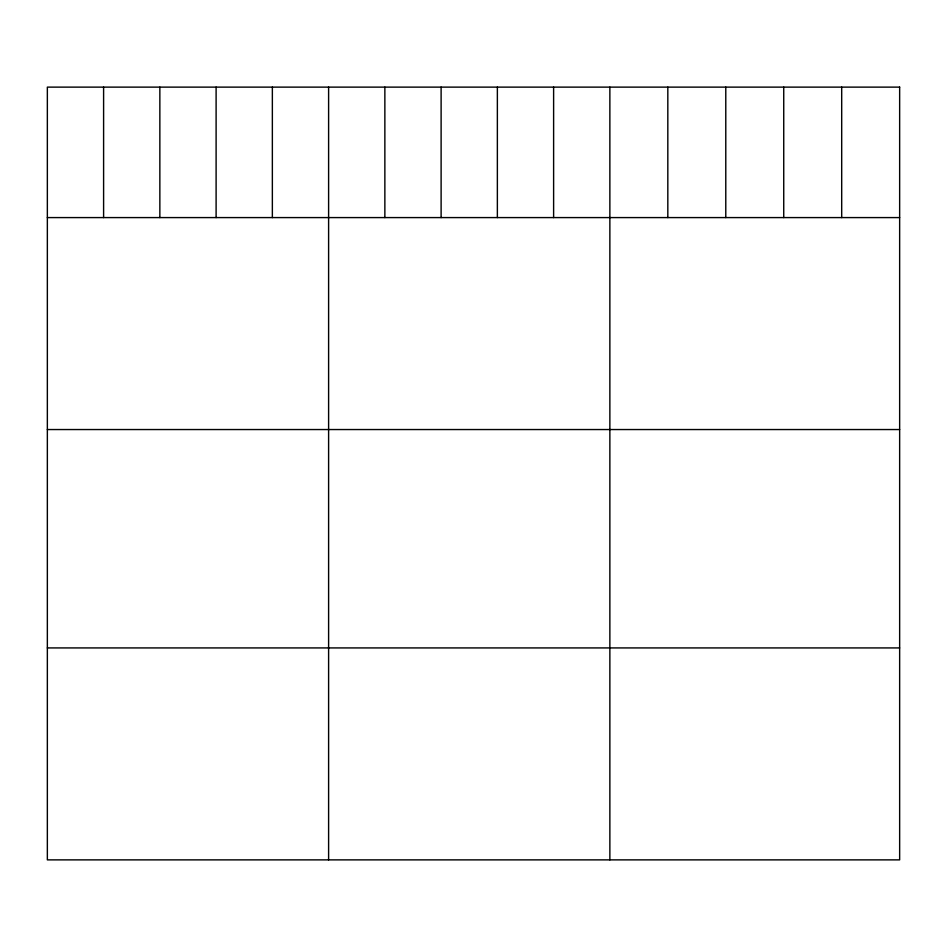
<?xml version="1.0" encoding="UTF-8"?>
<svg xmlns="http://www.w3.org/2000/svg" width="947" height="947" viewBox="0 0 947 947"><rect width="100%" height="100%" fill="white"/><g stroke="black" fill="none" stroke-linecap="round" stroke-linejoin="round"><path stroke-width="1.42" d="M47.35 217.585L899.65 217.585M47.35 429.547L899.65 429.547M47.35 647.926L899.65 647.926M841.694 87.124L841.694 217.585M783.737 87.124L783.737 217.585M725.781 87.124L725.781 217.585M667.824 87.124L667.824 217.585M609.868 87.124L609.868 859.876M553.616 87.124L553.616 217.585M497.364 87.124L497.364 217.585M441.113 87.124L441.113 217.585M384.861 87.124L384.861 217.585M328.609 87.124L328.609 859.876M272.357 87.124L272.357 217.585M216.105 87.124L216.105 217.585M159.854 87.124L159.854 217.585M103.602 87.124L103.602 217.585M899.65 87.124L47.35 87.124L47.35 859.876L899.65 859.876L899.65 87.124"/></g></svg>
